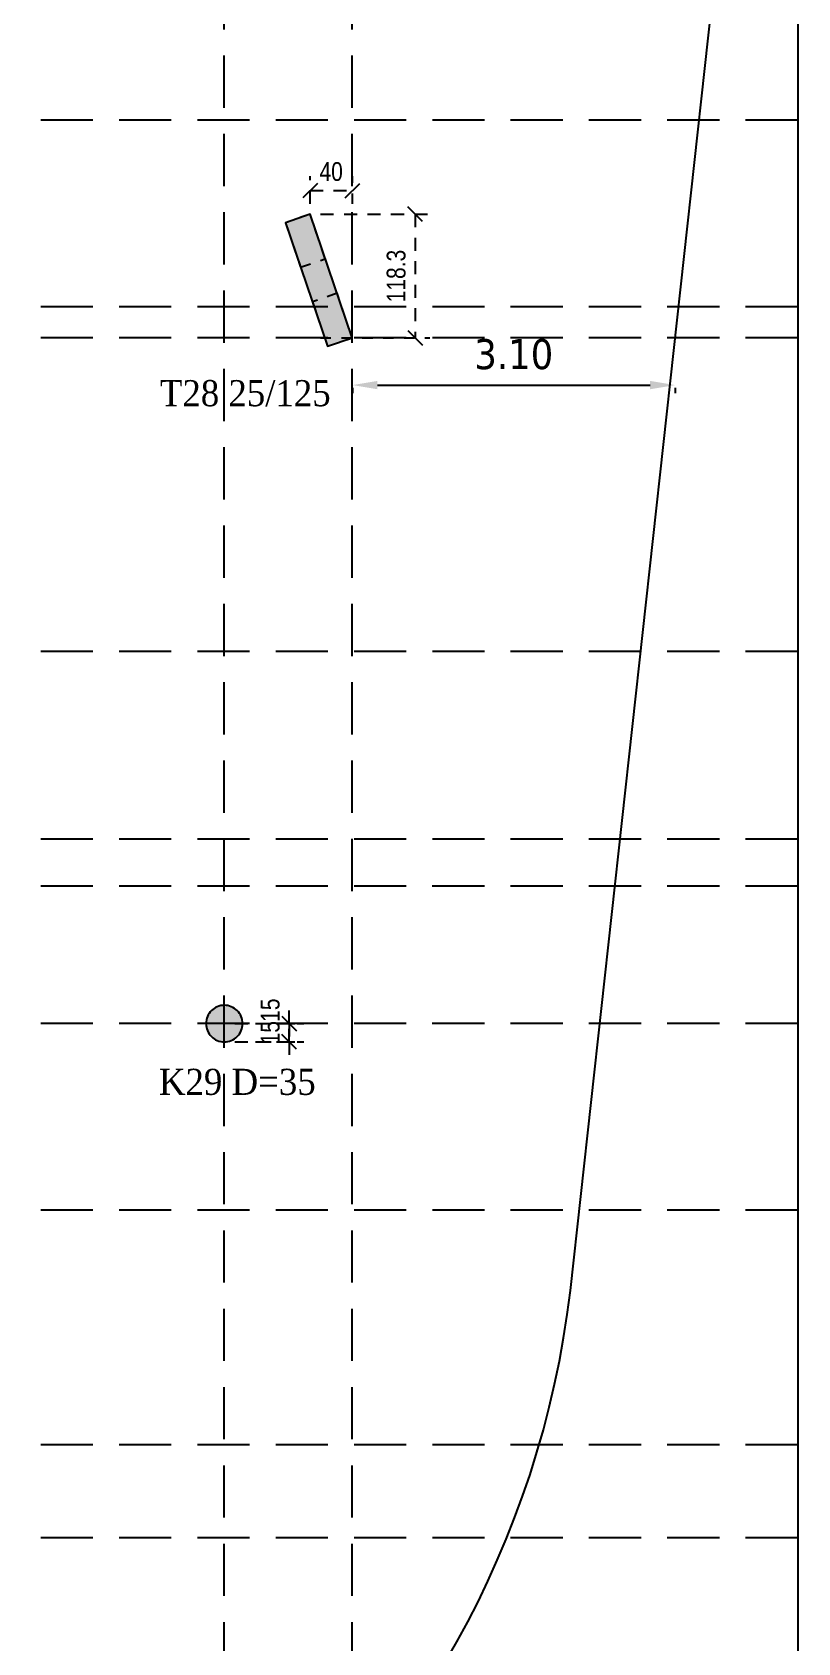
# Model space of a CAD drawing. Header units: millimetres. Extents: x -2171 to 1563, y -1758 to -1505.
# Drawn here: x -2068.83 to -2061.5, y -1614.83 to -1599.41 of the extents above; entities that cross this region are included whole.
import ezdxf

# ---------------------------------------------------------------- set-up
doc = ezdxf.new("R2010")
doc.units = ezdxf.units.MM
doc.header["$PDMODE"] = 32
for name, pattern in [('DASHDOT', [25.4, 12.7, -6.35, 0, -6.35]), ('DASHED2', [0.375, 0.25, -0.125]), ('DOT', [0.025, 0, -0.025]), ('HIDDEN', [0.375, 0.25, -0.125]), ('HIDDEN2', [0.1875, 0.125, -0.0625])]:
    doc.linetypes.add(name, pattern=pattern)
doc.layers.get('Defpoints').update_dxf_attribs({"color": 6})
for name, color, linetype in [('-S-AKSONES', 50, 'DASHDOT'), ('-S_TEXT', 3, 'Continuous'), ('DIASTASEIS', 7, 'Continuous'), ('Fill_Col', 7, 'Continuous'), ('Geo_Col', 7, 'Continuous'), ('Geo_Lines_-1', 94, 'Continuous'), ('STR-AXIS', 2, 'Continuous'), ('Text_Col_-1', 7, 'Continuous')]:
    doc.layers.add(name, color=color, linetype=linetype)
doc.styles.add('1-100', font='arial.ttf', dxfattribs={"width": 0.8})
doc.styles.add('S1TmsNwRmn11_b_934_161', font='times.ttf', dxfattribs={"width": 0.933629, "height": 0.001087})
doc.styles.get("Standard").update_dxf_attribs({"font": 'tahoma.ttf'})
doc.dimstyles.new('Copy of 1-100', dxfattribs={"dimtxt": 0.18, "dimasz": 0.14, "dimexe": 0.14, "dimexo": 0.1, "dimgap": 0.09, "dimtad": 1, "dimdec": 0, "dimlfac": 100, "dimrnd": 5, "dimzin": 5, "dimdsep": 46, "dimtxsty": '1-100', "dimblk": 'OBLIQUE', "dimcen": 0.09, "dimclrd": 1, "dimclre": 1, "dimclrt": 2, "dimadec": 0, "dimazin": 0, "dimtfac": 1, "dimtdec": 0, "dimtix": 1, "dimtmove": 2, "dimatfit": 3, "dimfxl": 5, "dimfxlon": 1, "dimtolj": 1, "dimtzin": 5, "dimarcsym": 0})
doc.dimstyles.new('Copy(2) of Standard', dxfattribs={"dimscale": 96, "dimtxt": 0.003, "dimasz": 0.0025, "dimexe": 0.0008, "dimexo": 0.005, "dimgap": 0.0015, "dimtad": 1, "dimrnd": 0.05, "dimzin": 0, "dimdsep": 46, "dimtxsty": 'Standard', "dimcen": 0.001, "dimclrd": 256, "dimclrt": 256, "dimadec": 0, "dimazin": 0, "dimtfac": 1, "dimtofl": 0, "dimtmove": 0, "dimatfit": 3, "dimfxl": 5, "dimtolj": 1, "dimtzin": 0, "dimarcsym": 1})

# ---------------------------------------------------------------- blocks, each defined once
blk = doc.blocks.new('_Oblique')
at = {"color": 0, "linetype": 'ByBlock', "lineweight": -2}
blk.add_line((-0.5, -0.5), (0.5, 0.5), dxfattribs=at)
blk = doc.blocks.new('*D339')
at = {"layer": 'Defpoints', "color": 0, "ltscale": 0.5, "transparency": 16777216}
for p in [(-2065.766, -1600.924), (-2066.171, -1601.15), (-2065.766, -1601.15)]:
    blk.add_point(p, dxfattribs=at)
at = {"layer": 'DIASTASEIS', "color": 1, "linetype": 'HIDDEN', "lineweight": -2, "ltscale": 0.5, "transparency": 16777216}
blk.add_line((-2066.171, -1601.05), (-2066.171, -1600.784), dxfattribs=at)
at = {"layer": 'DIASTASEIS', "color": 1, "linetype": 'DASHED2', "lineweight": -2, "ltscale": 0.5, "transparency": 16777216}
blk.add_line((-2066.171, -1600.924), (-2065.766, -1600.924), dxfattribs=at)
at = {"layer": 'DIASTASEIS', "color": 1, "linetype": 'HIDDEN2', "lineweight": -2, "ltscale": 0.5, "transparency": 16777216}
blk.add_line((-2065.766, -1601.05), (-2065.766, -1600.784), dxfattribs=at)
at = {"layer": 'DIASTASEIS', "color": 1, "lineweight": -2, "ltscale": 0.5, "transparency": 16777216, "xscale": 0.14, "yscale": 0.14, "zscale": 0.14, "rotation": 180}
blk.add_blockref('_Oblique', (-2066.171, -1600.924), dxfattribs=at)
at = {"layer": 'DIASTASEIS', "color": 1, "lineweight": -2, "ltscale": 0.5, "transparency": 16777216, "xscale": 0.14, "yscale": 0.14, "zscale": 0.14}
blk.add_blockref('_Oblique', (-2065.766, -1600.924), dxfattribs=at)
at = {"layer": 'DIASTASEIS', "color": 2, "ltscale": 0.5, "transparency": 16777216, "insert": (-2065.969, -1600.742), "char_height": 0.18, "attachment_point": 5, "style": '1-100'}
blk.add_mtext('\\A1;40', dxfattribs=at)
blk = doc.blocks.new('*D340')
at = {"layer": 'Defpoints', "color": 0, "ltscale": 0.5, "transparency": 16777216}
for p in [(-2066.171, -1601.15), (-2066.171, -1602.333), (-2065.164, -1602.333)]:
    blk.add_point(p, dxfattribs=at)
at = {"layer": 'DIASTASEIS', "color": 1, "linetype": 'HIDDEN', "lineweight": -2, "ltscale": 0.5, "transparency": 16777216}
blk.add_line((-2066.071, -1601.15), (-2065.024, -1601.15), dxfattribs=at)
at = {"layer": 'DIASTASEIS', "color": 1, "linetype": 'DASHED2', "lineweight": -2, "ltscale": 0.5, "transparency": 16777216}
blk.add_line((-2065.164, -1601.15), (-2065.164, -1602.333), dxfattribs=at)
at = {"layer": 'DIASTASEIS', "color": 1, "linetype": 'HIDDEN2', "lineweight": -2, "ltscale": 0.5, "transparency": 16777216}
blk.add_line((-2066.071, -1602.333), (-2065.024, -1602.333), dxfattribs=at)
at = {"layer": 'DIASTASEIS', "color": 1, "lineweight": -2, "ltscale": 0.5, "transparency": 16777216, "xscale": 0.14, "yscale": 0.14, "zscale": 0.14}
for p, rotation in [((-2065.164, -1601.15), 90), ((-2065.164, -1602.333), 270)]:
    blk.add_blockref('_Oblique', p, dxfattribs=dict(at, rotation=rotation))
at = {"layer": 'DIASTASEIS', "color": 2, "ltscale": 0.5, "transparency": 16777216, "insert": (-2065.346, -1601.742), "char_height": 0.18, "attachment_point": 5, "rotation": 90, "style": '1-100'}
blk.add_mtext('\\A1;118.3', dxfattribs=at)
blk = doc.blocks.new('*D376')
at = {"layer": 'Defpoints', "color": 0, "ltscale": 0.5, "transparency": 16777216}
for p in [(-2066.993, -1608.9), (-2066.37, -1608.9), (-2066.993, -1609.075)]:
    blk.add_point(p, dxfattribs=at)
at = {"layer": 'DIASTASEIS', "color": 1, "linetype": 'DASHED2', "lineweight": -2, "ltscale": 0.5, "transparency": 16777216}
for p, q in [((-2066.37, -1608.9), (-2066.37, -1608.76)), ((-2066.37, -1609.075), (-2066.37, -1608.9)), ((-2066.37, -1609.075), (-2066.37, -1609.215))]:
    blk.add_line(p, q, dxfattribs=at)
at = {"layer": 'DIASTASEIS', "color": 1, "linetype": 'HIDDEN2', "lineweight": -2, "ltscale": 0.5, "transparency": 16777216}
blk.add_line((-2066.893, -1608.9), (-2066.23, -1608.9), dxfattribs=at)
at = {"layer": 'DIASTASEIS', "color": 1, "linetype": 'HIDDEN', "lineweight": -2, "ltscale": 0.5, "transparency": 16777216}
blk.add_line((-2066.893, -1609.075), (-2066.23, -1609.075), dxfattribs=at)
at = {"layer": 'DIASTASEIS', "color": 1, "lineweight": -2, "ltscale": 0.5, "transparency": 16777216, "xscale": 0.14, "yscale": 0.14, "zscale": 0.14}
for p, rotation in [((-2066.37, -1608.9), 270), ((-2066.37, -1609.075), 90)]:
    blk.add_blockref('_Oblique', p, dxfattribs=dict(at, rotation=rotation))
at = {"layer": 'DIASTASEIS', "color": 2, "ltscale": 0.5, "transparency": 16777216, "insert": (-2066.552, -1608.772), "char_height": 0.18, "attachment_point": 5, "rotation": 90, "style": '1-100'}
blk.add_mtext('\\A1;15', dxfattribs=at)
blk = doc.blocks.new('*D377')
at = {"layer": 'Defpoints', "color": 0, "ltscale": 0.5, "transparency": 16777216}
for p in [(-2066.993, -1608.9), (-2066.993, -1609.075), (-2066.37, -1609.075)]:
    blk.add_point(p, dxfattribs=at)
at = {"layer": 'DIASTASEIS', "color": 1, "linetype": 'DASHED2', "lineweight": -2, "ltscale": 0.5, "transparency": 16777216}
for p, q in [((-2066.37, -1608.9), (-2066.37, -1608.76)), ((-2066.37, -1608.9), (-2066.37, -1609.075)), ((-2066.37, -1609.075), (-2066.37, -1609.215))]:
    blk.add_line(p, q, dxfattribs=at)
at = {"layer": 'DIASTASEIS', "color": 1, "linetype": 'HIDDEN', "lineweight": -2, "ltscale": 0.5, "transparency": 16777216}
blk.add_line((-2066.893, -1608.9), (-2066.23, -1608.9), dxfattribs=at)
at = {"layer": 'DIASTASEIS', "color": 1, "linetype": 'HIDDEN2', "lineweight": -2, "ltscale": 0.5, "transparency": 16777216}
blk.add_line((-2066.893, -1609.075), (-2066.23, -1609.075), dxfattribs=at)
at = {"layer": 'DIASTASEIS', "color": 1, "lineweight": -2, "ltscale": 0.5, "transparency": 16777216, "xscale": 0.14, "yscale": 0.14, "zscale": 0.14}
for p, rotation in [((-2066.37, -1608.9), 270), ((-2066.37, -1609.075), 90)]:
    blk.add_blockref('_Oblique', p, dxfattribs=dict(at, rotation=rotation))
at = {"layer": 'DIASTASEIS', "color": 2, "ltscale": 0.5, "transparency": 16777216, "insert": (-2066.552, -1608.988), "char_height": 0.18, "attachment_point": 5, "rotation": 90, "style": '1-100'}
blk.add_mtext('\\A1;15', dxfattribs=at)
blk = doc.blocks.new('*D412')
at = {"layer": '-S-AKSONES', "color": 0, "lineweight": -2, "ltscale": 0.5, "transparency": 16777216}
for p, q in [((-2065.766, -1602.813), (-2065.766, -1602.863)), ((-2062.674, -1602.813), (-2062.674, -1602.863))]:
    blk.add_line(p, q, dxfattribs=at)
at = {"layer": '-S-AKSONES', "lineweight": -2, "ltscale": 0.5, "transparency": 16777216}
blk.add_line((-2065.526, -1602.786), (-2062.914, -1602.786), dxfattribs=at)
at = {"layer": '-S-AKSONES', "ltscale": 0.5, "transparency": 16777216}
for points in [[(-2065.526, -1602.746), (-2065.526, -1602.826), (-2065.766, -1602.786)], [(-2062.914, -1602.746), (-2062.914, -1602.826), (-2062.674, -1602.786)]]:
    blk.add_solid(points, dxfattribs=at)
at = {"layer": 'Defpoints', "color": 0, "ltscale": 0.5, "transparency": 16777216}
for p in [(-2065.766, -1602.333), (-2062.674, -1602.333), (-2062.674, -1602.786)]:
    blk.add_point(p, dxfattribs=at)
at = {"layer": '-S-AKSONES', "ltscale": 0.5, "transparency": 16777216, "insert": (-2064.22, -1602.492), "char_height": 0.288, "attachment_point": 5}
blk.add_mtext('\\A1;3.10', dxfattribs=at)

msp = doc.modelspace()

# ---------------------------------------------------------------- hatches: boundary and pattern name
at = {"layer": 'Fill_Col', "ltscale": 0.5}
h = msp.add_hatch(color=253, dxfattribs=at)
h.dxf.hatch_style = 1
h.paths.add_polyline_path([(-2065.7665, -1602.3331), (-2066.1708, -1601.1503), (-2066.4073, -1601.2311), (-2066.0031, -1602.414)])
h = msp.add_hatch(color=253, dxfattribs=at)
h.dxf.hatch_style = 1
edge = h.paths.add_edge_path()
edge.add_arc((-2066.9928, -1608.9001), 0.175, 0, 90)
edge.add_arc((-2066.9928, -1608.9001), 0.175, 90, 180)
edge.add_arc((-2066.9928, -1608.9001), 0.175, 180, 270)
edge.add_arc((-2066.9928, -1608.9001), 0.175, 270, 360)

# ---------------------------------------------------------------- linework, layer by layer
at = {"layer": '-S_TEXT', "ltscale": 5}
msp.add_lwpolyline([(-2119.6475, -1589.182), (-2061.5, -1589.182), (-2061.5, -1629.2267), (-2119.6475, -1629.2267)], close=True, dxfattribs=at)
at = {"layer": 'Geo_Col', "color": 94, "linetype": 'DOT'}
for points in [[(-2066.4073, -1601.2311), (-2066.2618, -1601.657), (-2066.0252, -1601.5761), (-2066.1708, -1601.1503)], [(-2065.7665, -1602.3331), (-2065.912, -1601.9073), (-2066.1486, -1601.9881), (-2066.0031, -1602.414)]]:
    msp.add_lwpolyline(points, close=True, dxfattribs=at)
at = {"layer": 'Geo_Col', "color": 94}
msp.add_lwpolyline([(-2065.7665, -1602.3331), (-2066.1708, -1601.1503), (-2066.4073, -1601.2311), (-2066.0031, -1602.414)], close=True, dxfattribs=at)
msp.add_lwpolyline([(-2066.8178, -1608.9001, 0.4142136), (-2066.9928, -1608.7251, 0.4142136), (-2067.1678, -1608.9001, 0.4142136), (-2066.9928, -1609.0751, 0.4142136)], format="xyb", close=True, dxfattribs=at)
at = {"layer": 'Geo_Lines_-1', "color": 94, "ltscale": 0.5}
msp.add_lwpolyline([(-2118.2673, -1596.9859), (-2119.1798, -1606.5488, 0.4189744), (-2110.7979, -1616.5329), (-2073.4708, -1619.4842, 0.4025719), (-2063.6772, -1611.458), (-2061.8958, -1595.2502), (-2087.7432, -1594.886), (-2087.7673, -1596.9859)], format="xyb", close=True, dxfattribs=at)
at = {"layer": 'STR-AXIS', "color": 2, "linetype": 'HIDDEN', "ltscale": 2}
for p, q in [((-2066.9926, -1620.3812), (-2066.9926, -1592.0799)), ((-2065.7665, -1620.3812), (-2065.7665, -1592.0799)), ((-2061.5, -1600.2505), (-2116.2276, -1600.2505)), ((-2061.5, -1602.0359), (-2116.2276, -1602.0359)), ((-2061.5, -1602.3331), (-2115.2838, -1602.3331)), ((-2061.5, -1605.3359), (-2116.2276, -1605.3359)), ((-2061.5, -1607.1359), (-2116.2276, -1607.1359)), ((-2061.5001, -1607.5853), (-2116.2276, -1607.5853)), ((-2061.5002, -1608.9001), (-2116.2278, -1608.9001)), ((-2061.5, -1610.6856), (-2116.2276, -1610.6856)), ((-2061.5, -1612.9359), (-2116.2276, -1612.9359)), ((-2061.5, -1613.8259), (-2116.2276, -1613.8259))]:
    msp.add_line(p, q, dxfattribs=at)

# ---------------------------------------------------------------- texts
at = {"layer": 'Text_Col_-1', "color": 200, "style": 'S1TmsNwRmn11_b_934_161', "width": 0.933629}
for s, p in [('T28 25/125', (-2067.609, -1602.9883)), ('K29 D=35', (-2067.6182, -1609.5831))]:
    msp.add_text(s, height=0.25, dxfattribs=at).set_placement(p)

# ---------------------------------------------------------------- dimensions: what is measured, and where the dimension line sits
at = {"layer": '-S-AKSONES', "color": 253, "ltscale": 0.5}
dim = msp.add_linear_dim(base=(-2062.6743, -1602.7861), p1=(-2065.7665, -1602.3331), p2=(-2062.6743, -1602.3331), dimstyle='Copy(2) of Standard', override={"dimtmove": 1}, dxfattribs=at)
dim.commit()
dim.dimension.update_dxf_attribs({"geometry": '*D412', "text_midpoint": (-2064.2204, -1602.4921)})
at = {"layer": 'DIASTASEIS', "color": 253, "ltscale": 0.5}
dim = msp.add_linear_dim(base=(-2065.7665, -1600.9243), p1=(-2066.1708, -1601.1503), p2=(-2065.7665, -1601.1503), dimstyle='Copy of 1-100', dxfattribs=at)
dim.commit()
dim.dimension.update_dxf_attribs({"geometry": '*D339', "text_midpoint": (-2065.9686, -1600.7424)})
dim = msp.add_linear_dim(base=(-2065.1639, -1602.3331), p1=(-2066.1708, -1601.1503), p2=(-2066.1708, -1602.3331), angle=90, dimstyle='Copy of 1-100', override={"dimdec": 1, "dimrnd": 0}, dxfattribs=at)
dim.commit()
dim.dimension.update_dxf_attribs({"geometry": '*D340', "text_midpoint": (-2065.3459, -1601.7417)})
dim = msp.add_linear_dim(base=(-2066.369779, -1608.900128), p1=(-2066.992624, -1609.075127), p2=(-2066.992624, -1608.900128), angle=90, dimstyle='Copy of 1-100', dxfattribs=at)
dim.commit()
dim.dimension.update_dxf_attribs({"geometry": '*D376', "text_midpoint": (-2066.551682, -1608.772325), "dimtype": 128})
dim = msp.add_linear_dim(base=(-2066.370004, -1609.075127), p1=(-2066.992851, -1608.900128), p2=(-2066.992849, -1609.075127), angle=90, dimstyle='Copy of 1-100', dxfattribs=at)
dim.commit()
dim.dimension.update_dxf_attribs({"geometry": '*D377', "text_midpoint": (-2066.551907, -1608.987627)})

doc.saveas('drawing.dxf')
